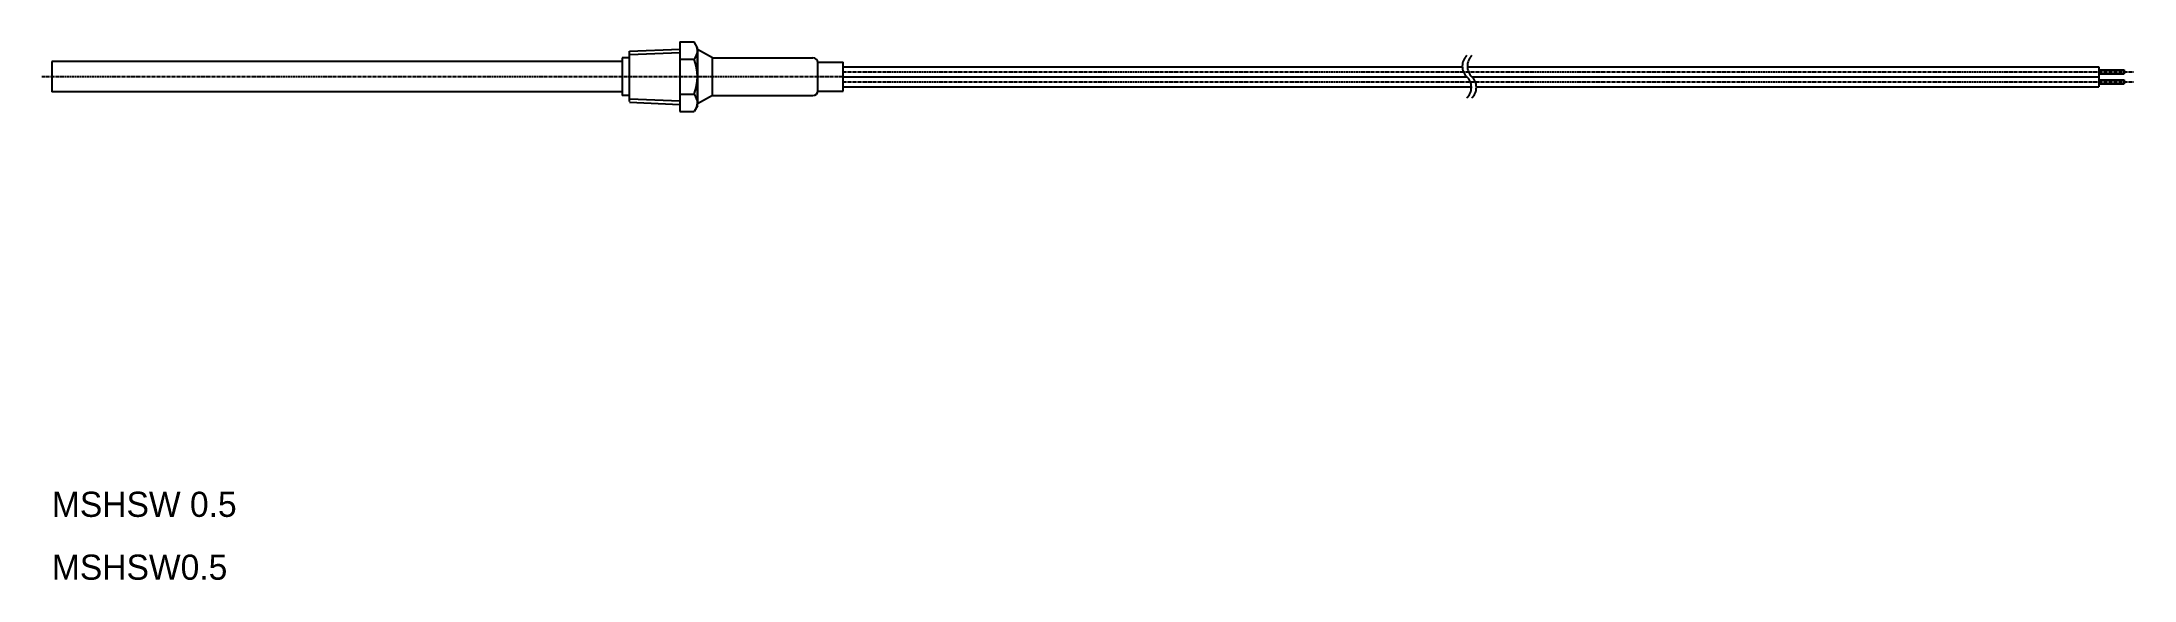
# Model space of a CAD drawing. Extents: x -4 to 829, y 0 to 214.
import ezdxf

# ---------------------------------------------------------------- set-up
doc = ezdxf.new("R2010")
doc.units = 0
doc.linetypes.add('CENTER', pattern=[2, 1.25, -0.25, 0.25, -0.25])
doc.layers.get('0').update_dxf_attribs({"linetype": 'CONTINUOUS'})
doc.layers.add('CENTER', color=1, linetype='CENTER')

msp = doc.modelspace()

# ---------------------------------------------------------------- linework, layer by layer
at = {"color": 7, "linetype": 'CONTINUOUS'}
for p, q in [((230, 210.14), (250, 210.97)), ((230, 200), (230, 210.14)), ((250, 213.86), (250, 186.14)), ((250, 213.86), (255.64, 213.86)), ((257, 211.5), (255.64, 213.86)), ((257, 188.5), (257, 211.5)), ((257, 210.78), (257, 189.22)), ((263, 207.5), (257, 210.78)), ((227, 206), (0, 206)), ((0, 206), (0, 194)), ((227, 207.5), (227, 192.5)), ((230, 207.5), (227, 207.5)), ((230, 190.11), (230, 200)), ((250, 206.93), (255.64, 206.93)), ((263, 207.5), (303, 207.5)), ((263, 192.5), (263, 207.5)), ((305, 194.22), (305, 205.78)), ((305, 205.78), (315, 205.78)), ((315, 194.22), (315, 205.78)), ((315, 203.95), (561.54, 203.95)), ((315, 200), (563.33, 200)), ((563.54, 203.95), (815, 203.95)), ((565.33, 200), (815, 200)), ((815, 203.95), (815, 196.05)), ((815, 202.76), (825, 202.76)), ((815, 201.19), (825, 201.19)), ((825, 202.76), (825, 201.19)), ((227, 194), (0, 194)), ((230, 192.5), (227, 192.5)), ((250, 193.07), (255.64, 193.07)), ((263, 192.5), (257, 189.22)), ((263, 192.5), (303, 192.5)), ((305, 194.22), (315, 194.22)), ((315, 196.05), (565.12, 196.05)), ((567.12, 196.05), (815, 196.05)), ((815, 198.81), (825, 198.81)), ((815, 197.24), (825, 197.24)), ((825, 198.81), (825, 197.24)), ((230, 189.86), (250, 189.03)), ((250, 186.14), (255.64, 186.14)), ((257, 188.5), (255.64, 186.14))]:
    msp.add_line(p, q, dxfattribs=at)
at = {"color": 3, "linetype": 'CONTINUOUS'}
for p, q in [((230.06, 208.79), (250, 209.62)), ((230.06, 191.21), (250, 190.38))]:
    msp.add_line(p, q, dxfattribs=at)
at = {"color": 7, "linetype": 'CONTINUOUS'}
for centre, radius, start, end in [((251.91, 210.39), 5.09, 317.11672, 17.11672), ((238.68, 200), 18.32, 337.78069, 22.21931), ((303, 205.5), 2, 0, 90), ((251.91, 189.61), 5.09, 342.88328, 42.88328), ((303, 194.5), 2, 270, 0)]:
    msp.add_arc(centre, radius, start, end, dxfattribs=at)
at = {"color": 3, "linetype": 'CONTINUOUS'}
for centre, start, end in [((567.35, 204.2), 133.73887, 226.26113), ((569.35, 204.2), 133.73887, 226.26113), ((559.31, 195.8), 313.73887, 46.26113), ((561.31, 195.8), 313.73887, 46.26113)]:
    msp.add_arc(centre, 5.82, start, end, dxfattribs=at)
at = {"layer": 'CENTER', "color": 1, "linetype": 'CENTER'}
for p, q in [((315, 200), (-4, 200)), ((315, 201.98), (829, 201.98)), ((315, 198.02), (829, 198.02))]:
    msp.add_line(p, q, dxfattribs=at)

# ---------------------------------------------------------------- texts
for s, p in [('MSHSW 0.5', (0, 25)), ('MSHSW0.5', (0, 0))]:
    msp.add_text(s, height=10).set_placement(p)

doc.saveas('drawing.dxf')
